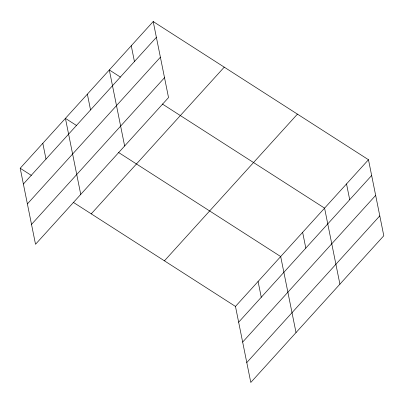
<?xml version="1.0" encoding="UTF-8"?>
<svg xmlns="http://www.w3.org/2000/svg" width="404" height="404" viewBox="0 0 404 404"><rect width="100%" height="100%" fill="white"/><g stroke="black" fill="none" stroke-linecap="round" stroke-linejoin="round"><path stroke-width="0.61" d="M153.202 21.548L168.529 97.571L35.527 244.274L20.2 168.251L153.202 21.548L368.473 159.726L383.8 235.749L250.798 382.452L235.471 306.429L73.215 202.278M23.381 184.022L156.383 37.325M27.391 203.904L160.393 57.206M31.522 224.392L164.524 77.689M91.238 213.847L224.24 67.15M164.428 260.827L297.43 114.13M235.471 306.429L368.473 159.726M238.648 322.205L371.65 175.503M242.658 342.087L375.659 195.385M246.788 362.57L379.79 215.867M120.442 77.103L109.312 69.958L124.639 145.98M162.327 103.99L324.579 208.141L339.91 284.163M76.553 125.518L65.423 118.372L80.749 194.395M118.433 152.399L280.689 256.55L296.021 332.573M20.2 168.251L31.335 175.397M346.526 183.936L349.707 199.707M302.636 232.345L305.818 248.122M258.08 281.492L261.262 297.263M131.255 45.753L134.436 61.529M87.365 94.162L90.547 109.938M42.809 143.309L45.99 159.085"/></g></svg>
